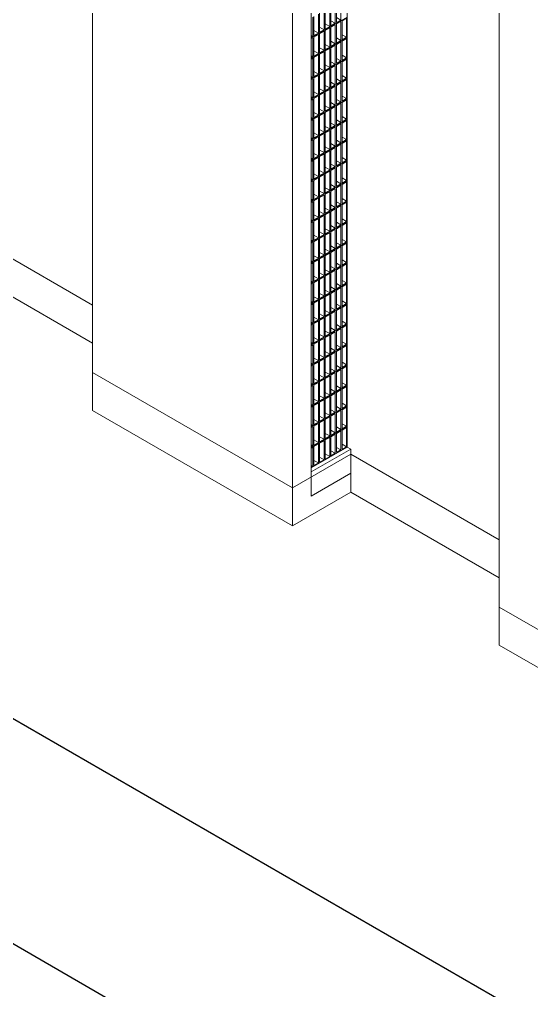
# Model space of a CAD drawing. Header units: millimetres. Extents: x -312439 to 477422, y -331570 to 212570.
# Drawn here: x 393273 to 395291, y 100313 to 104142 of the extents above; entities that cross this region are included whole.
import ezdxf

# ---------------------------------------------------------------- set-up
doc = ezdxf.new("R2010")
doc.units = ezdxf.units.MM

msp = doc.modelspace()

# ---------------------------------------------------------------- linework, layer by layer
at = {"color": 0, "linetype": 'Continuous', "lineweight": 0, "extrusion": (0, 0.816497, 0.57735)}
for p, q in [((393561.438, 106475.993), (393561.438, 102600.502)), ((394423.242, 102262.959), (394423.242, 106063.441)), ((394349.621, 106020.935), (394349.621, 102145.445)), ((394565.031, 102456.145), (394565.031, 105830.262)), ((395163.788, 105550.876), (395163.788, 101675.385)), ((394518.012, 104127.064), (394518.012, 104202.074)), ((394522.961, 104204.931), (394522.961, 104129.922)), ((394540.283, 104139.923), (394540.283, 104214.933)), ((394451.196, 104088.489), (394451.196, 104163.498)), ((394456.145, 104166.355), (394456.145, 104091.346)), ((394473.468, 104101.347), (394473.468, 104176.357)), ((394478.417, 104179.214), (394478.417, 104104.205)), ((394495.74, 104114.206), (394495.74, 104189.215)), ((394500.689, 104192.073), (394500.689, 104117.063)), ((394565.031, 104151.354), (394423.242, 104069.492)), ((394428.924, 104075.63), (394428.924, 104150.639)), ((394433.873, 104153.497), (394433.873, 104078.487)), ((394478.417, 104124.207), (394495.74, 104114.206)), ((394500.689, 104137.066), (394518.012, 104127.064)), ((394500.689, 104117.063), (394518.012, 104127.064)), ((394518.012, 104121.35), (394500.689, 104111.348)), ((394518.012, 104046.34), (394518.012, 104121.35)), ((394522.961, 104149.924), (394540.283, 104139.923)), ((394522.961, 104129.922), (394540.283, 104139.923)), ((394540.283, 104134.208), (394522.961, 104124.207)), ((394522.961, 104124.207), (394522.961, 104049.198)), ((394540.283, 104059.199), (394540.283, 104134.208)), ((394562.555, 104147.067), (394545.232, 104137.066)), ((394545.232, 104137.066), (394545.232, 104062.056)), ((394562.555, 104072.057), (394562.555, 104147.067)), ((394423.242, 104078.91), (394428.924, 104075.63)), ((394433.873, 104098.49), (394451.196, 104088.489)), ((394433.873, 104078.487), (394451.196, 104088.489)), ((394451.196, 104082.774), (394433.873, 104072.773)), ((394451.196, 104007.764), (394451.196, 104082.774)), ((394456.145, 104111.348), (394473.468, 104101.347)), ((394456.145, 104091.346), (394473.468, 104101.347)), ((394473.468, 104095.632), (394456.145, 104085.631)), ((394456.145, 104085.631), (394456.145, 104010.622)), ((394473.468, 104020.623), (394473.468, 104095.632)), ((394478.417, 104104.205), (394495.74, 104114.206)), ((394495.74, 104108.491), (394478.417, 104098.49)), ((394478.417, 104098.49), (394478.417, 104023.48)), ((394495.74, 104033.482), (394495.74, 104108.491)), ((394500.689, 104111.348), (394500.689, 104036.339)), ((394545.232, 104082.059), (394562.555, 104072.057)), ((394423.242, 104072.349), (394428.924, 104075.63)), ((394423.242, 103988.768), (394565.031, 104070.629)), ((394428.924, 104069.915), (394423.242, 104066.635)), ((394428.924, 103994.906), (394428.924, 104069.915)), ((394433.873, 104072.773), (394433.873, 103997.763)), ((394478.417, 104043.483), (394495.74, 104033.482)), ((394500.689, 104056.341), (394518.012, 104046.34)), ((394500.689, 104036.339), (394518.012, 104046.34)), ((394518.012, 104040.625), (394500.689, 104030.624)), ((394518.012, 103965.616), (394518.012, 104040.625)), ((394522.961, 104069.2), (394540.283, 104059.199)), ((394522.961, 104049.198), (394540.283, 104059.199)), ((394540.283, 104053.484), (394522.961, 104043.483)), ((394522.961, 104043.483), (394522.961, 103968.473)), ((394540.283, 103978.475), (394540.283, 104053.484)), ((394545.232, 104062.056), (394562.555, 104072.057)), ((394562.555, 104066.343), (394545.232, 104056.341)), ((394545.232, 104056.341), (394545.232, 103981.332)), ((394562.555, 103991.333), (394562.555, 104066.343)), ((394433.873, 104017.766), (394451.196, 104007.764)), ((394433.873, 103997.763), (394451.196, 104007.764)), ((394451.196, 104002.05), (394433.873, 103992.048)), ((394451.196, 103927.04), (394451.196, 104002.05)), ((394456.145, 104030.624), (394473.468, 104020.623)), ((394456.145, 104010.622), (394473.468, 104020.623)), ((394473.468, 104014.908), (394456.145, 104004.907)), ((394456.145, 104004.907), (394456.145, 103929.897)), ((394473.468, 103939.899), (394473.468, 104014.908)), ((394478.417, 104023.48), (394495.74, 104033.482)), ((394495.74, 104027.767), (394478.417, 104017.766)), ((394478.417, 104017.766), (394478.417, 103942.756)), ((394495.74, 103952.757), (394495.74, 104027.767)), ((394500.689, 104030.624), (394500.689, 103955.615)), ((394545.232, 104001.335), (394562.555, 103991.333)), ((394423.242, 103998.186), (394428.924, 103994.906)), ((394423.242, 103991.625), (394428.924, 103994.906)), ((394565.031, 103989.905), (394423.242, 103908.044)), ((394428.924, 103989.191), (394423.242, 103985.91)), ((394428.924, 103914.181), (394428.924, 103989.191)), ((394433.873, 103992.048), (394433.873, 103917.039)), ((394500.689, 103975.617), (394518.012, 103965.616)), ((394500.689, 103955.615), (394518.012, 103965.616)), ((394522.961, 103988.476), (394540.283, 103978.475)), ((394522.961, 103968.473), (394540.283, 103978.475)), ((394540.283, 103972.76), (394522.961, 103962.759)), ((394540.283, 103897.75), (394540.283, 103972.76)), ((394545.232, 103981.332), (394562.555, 103991.333)), ((394562.555, 103985.619), (394545.232, 103975.617)), ((394545.232, 103975.617), (394545.232, 103900.608)), ((394562.555, 103910.609), (394562.555, 103985.619)), ((394433.873, 103937.041), (394451.196, 103927.04)), ((394433.873, 103917.039), (394451.196, 103927.04)), ((394456.145, 103949.9), (394473.468, 103939.899)), ((394456.145, 103929.897), (394473.468, 103939.899)), ((394473.468, 103934.184), (394456.145, 103924.183)), ((394473.468, 103859.174), (394473.468, 103934.184)), ((394478.417, 103962.759), (394495.74, 103952.757)), ((394478.417, 103942.756), (394495.74, 103952.757)), ((394495.74, 103947.043), (394478.417, 103937.041)), ((394478.417, 103937.041), (394478.417, 103862.032)), ((394495.74, 103872.033), (394495.74, 103947.043)), ((394518.012, 103959.901), (394500.689, 103949.9)), ((394500.689, 103949.9), (394500.689, 103874.89)), ((394518.012, 103884.892), (394518.012, 103959.901)), ((394522.961, 103962.759), (394522.961, 103887.749)), ((394423.242, 103917.462), (394428.924, 103914.181)), ((394423.242, 103910.901), (394428.924, 103914.181)), ((394423.242, 103827.319), (394565.031, 103909.181)), ((394428.924, 103908.467), (394423.242, 103905.186)), ((394428.924, 103833.457), (394428.924, 103908.467)), ((394451.196, 103921.325), (394433.873, 103911.324)), ((394433.873, 103911.324), (394433.873, 103836.315)), ((394451.196, 103846.316), (394451.196, 103921.325)), ((394456.145, 103924.183), (394456.145, 103849.173)), ((394500.689, 103894.893), (394518.012, 103884.892)), ((394522.961, 103907.752), (394540.283, 103897.75)), ((394522.961, 103887.749), (394540.283, 103897.75)), ((394540.283, 103892.036), (394522.961, 103882.034)), ((394540.283, 103817.026), (394540.283, 103892.036)), ((394545.232, 103920.61), (394562.555, 103910.609)), ((394545.232, 103900.608), (394562.555, 103910.609)), ((394562.555, 103904.894), (394545.232, 103894.893)), ((394545.232, 103894.893), (394545.232, 103819.884)), ((394562.555, 103829.885), (394562.555, 103904.894)), ((394433.873, 103856.317), (394451.196, 103846.316)), ((394456.145, 103869.176), (394473.468, 103859.174)), ((394456.145, 103849.173), (394473.468, 103859.174)), ((394473.468, 103853.46), (394456.145, 103843.459)), ((394473.468, 103778.45), (394473.468, 103853.46)), ((394478.417, 103882.034), (394495.74, 103872.033)), ((394478.417, 103862.032), (394495.74, 103872.033)), ((394495.74, 103866.318), (394478.417, 103856.317)), ((394478.417, 103856.317), (394478.417, 103781.308)), ((394495.74, 103791.309), (394495.74, 103866.318)), ((394500.689, 103874.89), (394518.012, 103884.892)), ((394518.012, 103879.177), (394500.689, 103869.176)), ((394500.689, 103869.176), (394500.689, 103794.166)), ((394518.012, 103804.168), (394518.012, 103879.177)), ((394522.961, 103882.034), (394522.961, 103807.025)), ((394423.242, 103836.738), (394428.924, 103833.457)), ((394423.242, 103830.177), (394428.924, 103833.457)), ((394423.242, 103746.595), (394565.031, 103828.457)), ((394428.924, 103827.743), (394423.242, 103824.462)), ((394428.924, 103752.733), (394428.924, 103827.743)), ((394433.873, 103836.315), (394451.196, 103846.316)), ((394451.196, 103840.601), (394433.873, 103830.6)), ((394433.873, 103830.6), (394433.873, 103755.59)), ((394451.196, 103765.592), (394451.196, 103840.601)), ((394456.145, 103843.459), (394456.145, 103768.449)), ((394500.689, 103814.169), (394518.012, 103804.168)), ((394522.961, 103827.027), (394540.283, 103817.026)), ((394522.961, 103807.025), (394540.283, 103817.026)), ((394540.283, 103811.311), (394522.961, 103801.31)), ((394540.283, 103736.302), (394540.283, 103811.311)), ((394545.232, 103839.886), (394562.555, 103829.885)), ((394545.232, 103819.884), (394562.555, 103829.885)), ((394562.555, 103824.17), (394545.232, 103814.169)), ((394545.232, 103814.169), (394545.232, 103739.159)), ((394562.555, 103749.161), (394562.555, 103824.17)), ((394433.873, 103775.593), (394451.196, 103765.592)), ((394456.145, 103788.452), (394473.468, 103778.45)), ((394456.145, 103768.449), (394473.468, 103778.45)), ((394473.468, 103772.736), (394456.145, 103762.734)), ((394473.468, 103697.726), (394473.468, 103772.736)), ((394478.417, 103801.31), (394495.74, 103791.309)), ((394478.417, 103781.308), (394495.74, 103791.309)), ((394495.74, 103785.594), (394478.417, 103775.593)), ((394478.417, 103775.593), (394478.417, 103700.583)), ((394495.74, 103710.585), (394495.74, 103785.594)), ((394500.689, 103794.166), (394518.012, 103804.168)), ((394518.012, 103798.453), (394500.689, 103788.452)), ((394500.689, 103788.452), (394500.689, 103713.442)), ((394518.012, 103723.443), (394518.012, 103798.453)), ((394522.961, 103801.31), (394522.961, 103726.301)), ((394423.242, 103756.014), (394428.924, 103752.733)), ((394423.242, 103749.452), (394428.924, 103752.733)), ((394565.031, 103747.732), (394423.242, 103665.871)), ((394428.924, 103747.018), (394423.242, 103743.738)), ((394428.924, 103672.009), (394428.924, 103747.018)), ((394433.873, 103755.59), (394451.196, 103765.592)), ((394451.196, 103759.877), (394433.873, 103749.876)), ((394433.873, 103749.876), (394433.873, 103674.866)), ((394451.196, 103684.867), (394451.196, 103759.877)), ((394456.145, 103762.734), (394456.145, 103687.725)), ((394500.689, 103733.445), (394518.012, 103723.443)), ((394522.961, 103746.303), (394540.283, 103736.302)), ((394522.961, 103726.301), (394540.283, 103736.302)), ((394545.232, 103759.162), (394562.555, 103749.161)), ((394545.232, 103739.159), (394562.555, 103749.161)), ((394562.555, 103743.446), (394545.232, 103733.445)), ((394545.232, 103733.445), (394545.232, 103658.435)), ((394562.555, 103668.436), (394562.555, 103743.446)), ((394456.145, 103707.727), (394473.468, 103697.726)), ((394456.145, 103687.725), (394473.468, 103697.726)), ((394478.417, 103720.586), (394495.74, 103710.585)), ((394478.417, 103700.583), (394495.74, 103710.585)), ((394495.74, 103704.87), (394478.417, 103694.869)), ((394495.74, 103629.86), (394495.74, 103704.87)), ((394500.689, 103713.442), (394518.012, 103723.443)), ((394518.012, 103717.729), (394500.689, 103707.727)), ((394500.689, 103707.727), (394500.689, 103632.718)), ((394518.012, 103642.719), (394518.012, 103717.729)), ((394540.283, 103730.587), (394522.961, 103720.586)), ((394522.961, 103720.586), (394522.961, 103645.576)), ((394540.283, 103655.578), (394540.283, 103730.587)), ((394423.242, 103675.289), (394428.924, 103672.009)), ((394423.242, 103668.728), (394428.924, 103672.009)), ((394565.031, 103667.008), (394423.242, 103585.147)), ((394428.924, 103666.294), (394423.242, 103663.014)), ((394428.924, 103591.285), (394428.924, 103666.294)), ((394433.873, 103694.869), (394451.196, 103684.867)), ((394433.873, 103674.866), (394451.196, 103684.867)), ((394451.196, 103679.153), (394433.873, 103669.151)), ((394433.873, 103669.151), (394433.873, 103594.142)), ((394451.196, 103604.143), (394451.196, 103679.153)), ((394473.468, 103692.011), (394456.145, 103682.01)), ((394456.145, 103682.01), (394456.145, 103607.001)), ((394473.468, 103617.002), (394473.468, 103692.011)), ((394478.417, 103694.869), (394478.417, 103619.859)), ((394522.961, 103665.579), (394540.283, 103655.578)), ((394545.232, 103678.438), (394562.555, 103668.436)), ((394545.232, 103658.435), (394562.555, 103668.436)), ((394562.555, 103662.722), (394545.232, 103652.72)), ((394562.555, 103587.712), (394562.555, 103662.722)), ((394456.145, 103627.003), (394473.468, 103617.002)), ((394478.417, 103639.862), (394495.74, 103629.86)), ((394478.417, 103619.859), (394495.74, 103629.86)), ((394495.74, 103624.146), (394478.417, 103614.144)), ((394495.74, 103549.136), (394495.74, 103624.146)), ((394500.689, 103652.72), (394518.012, 103642.719)), ((394500.689, 103632.718), (394518.012, 103642.719)), ((394518.012, 103637.004), (394500.689, 103627.003)), ((394500.689, 103627.003), (394500.689, 103551.994)), ((394518.012, 103561.995), (394518.012, 103637.004)), ((394522.961, 103645.576), (394540.283, 103655.578)), ((394540.283, 103649.863), (394522.961, 103639.862)), ((394522.961, 103639.862), (394522.961, 103564.852)), ((394540.283, 103574.853), (394540.283, 103649.863)), ((394545.232, 103652.72), (394545.232, 103577.711)), ((394423.242, 103594.565), (394428.924, 103591.285)), ((394423.242, 103588.004), (394428.924, 103591.285)), ((394565.031, 103586.284), (394423.242, 103504.422)), ((394428.924, 103585.57), (394423.242, 103582.289)), ((394428.924, 103510.56), (394428.924, 103585.57)), ((394433.873, 103614.144), (394451.196, 103604.143)), ((394433.873, 103594.142), (394451.196, 103604.143)), ((394451.196, 103598.428), (394433.873, 103588.427)), ((394433.873, 103588.427), (394433.873, 103513.418)), ((394451.196, 103523.419), (394451.196, 103598.428)), ((394456.145, 103607.001), (394473.468, 103617.002)), ((394473.468, 103611.287), (394456.145, 103601.286)), ((394456.145, 103601.286), (394456.145, 103526.276)), ((394473.468, 103536.278), (394473.468, 103611.287)), ((394478.417, 103614.144), (394478.417, 103539.135)), ((394522.961, 103584.855), (394540.283, 103574.853)), ((394545.232, 103597.713), (394562.555, 103587.712)), ((394545.232, 103577.711), (394562.555, 103587.712)), ((394562.555, 103581.997), (394545.232, 103571.996)), ((394562.555, 103506.988), (394562.555, 103581.997)), ((394456.145, 103546.279), (394473.468, 103536.278)), ((394478.417, 103559.137), (394495.74, 103549.136)), ((394478.417, 103539.135), (394495.74, 103549.136)), ((394495.74, 103543.422), (394478.417, 103533.42)), ((394495.74, 103468.412), (394495.74, 103543.422)), ((394500.689, 103571.996), (394518.012, 103561.995)), ((394500.689, 103551.994), (394518.012, 103561.995)), ((394518.012, 103556.28), (394500.689, 103546.279)), ((394500.689, 103546.279), (394500.689, 103471.269)), ((394518.012, 103481.271), (394518.012, 103556.28)), ((394522.961, 103564.852), (394540.283, 103574.853)), ((394540.283, 103569.139), (394522.961, 103559.137)), ((394522.961, 103559.137), (394522.961, 103484.128)), ((394540.283, 103494.129), (394540.283, 103569.139)), ((394545.232, 103571.996), (394545.232, 103496.987)), ((394423.242, 103513.841), (394428.924, 103510.56)), ((394423.242, 103507.28), (394428.924, 103510.56)), ((394565.031, 103505.56), (394423.242, 103423.698)), ((394428.924, 103504.846), (394423.242, 103501.565)), ((394428.924, 103429.836), (394428.924, 103504.846)), ((394433.873, 103533.42), (394451.196, 103523.419)), ((394433.873, 103513.418), (394451.196, 103523.419)), ((394451.196, 103517.704), (394433.873, 103507.703)), ((394433.873, 103507.703), (394433.873, 103432.693)), ((394451.196, 103442.695), (394451.196, 103517.704)), ((394456.145, 103526.276), (394473.468, 103536.278)), ((394473.468, 103530.563), (394456.145, 103520.562)), ((394456.145, 103520.562), (394456.145, 103445.552)), ((394473.468, 103455.553), (394473.468, 103530.563)), ((394478.417, 103533.42), (394478.417, 103458.411)), ((394522.961, 103504.131), (394540.283, 103494.129)), ((394545.232, 103516.989), (394562.555, 103506.988)), ((394545.232, 103496.987), (394562.555, 103506.988)), ((394456.145, 103465.555), (394473.468, 103455.553)), ((394478.417, 103478.413), (394495.74, 103468.412)), ((394478.417, 103458.411), (394495.74, 103468.412)), ((394500.689, 103491.272), (394518.012, 103481.271)), ((394500.689, 103471.269), (394518.012, 103481.271)), ((394518.012, 103475.556), (394500.689, 103465.555)), ((394500.689, 103465.555), (394500.689, 103390.545)), ((394518.012, 103400.546), (394518.012, 103475.556)), ((394522.961, 103484.128), (394540.283, 103494.129)), ((394540.283, 103488.415), (394522.961, 103478.413)), ((394522.961, 103478.413), (394522.961, 103403.404)), ((394540.283, 103413.405), (394540.283, 103488.415)), ((394562.555, 103501.273), (394545.232, 103491.272)), ((394545.232, 103491.272), (394545.232, 103416.262)), ((394562.555, 103426.264), (394562.555, 103501.273)), ((394423.242, 103433.117), (394428.924, 103429.836)), ((394423.242, 103426.556), (394428.924, 103429.836)), ((394433.873, 103452.696), (394451.196, 103442.695)), ((394433.873, 103432.693), (394451.196, 103442.695)), ((394451.196, 103436.98), (394433.873, 103426.979)), ((394433.873, 103426.979), (394433.873, 103351.969)), ((394451.196, 103361.971), (394451.196, 103436.98)), ((394456.145, 103445.552), (394473.468, 103455.553)), ((394473.468, 103449.839), (394456.145, 103439.837)), ((394456.145, 103439.837), (394456.145, 103364.828)), ((394473.468, 103374.829), (394473.468, 103449.839)), ((394495.74, 103462.697), (394478.417, 103452.696)), ((394478.417, 103452.696), (394478.417, 103377.687)), ((394495.74, 103387.688), (394495.74, 103462.697)), ((394545.232, 103436.265), (394562.555, 103426.264)), ((394565.031, 103424.835), (394423.242, 103342.974)), ((394428.924, 103424.121), (394423.242, 103420.841)), ((394428.924, 103349.112), (394428.924, 103424.121)), ((394478.417, 103397.689), (394495.74, 103387.688)), ((394500.689, 103410.548), (394518.012, 103400.546)), ((394500.689, 103390.545), (394518.012, 103400.546)), ((394518.012, 103394.832), (394500.689, 103384.83)), ((394518.012, 103319.822), (394518.012, 103394.832)), ((394522.961, 103423.406), (394540.283, 103413.405)), ((394522.961, 103403.404), (394540.283, 103413.405)), ((394540.283, 103407.69), (394522.961, 103397.689)), ((394522.961, 103397.689), (394522.961, 103322.68)), ((394540.283, 103332.681), (394540.283, 103407.69)), ((394545.232, 103416.262), (394562.555, 103426.264)), ((394562.555, 103420.549), (394545.232, 103410.548)), ((394545.232, 103410.548), (394545.232, 103335.538)), ((394562.555, 103345.539), (394562.555, 103420.549)), ((393561.438, 103015.555), (392972.466, 103355.598)), ((394423.242, 103352.392), (394428.924, 103349.112)), ((394433.873, 103371.972), (394451.196, 103361.971)), ((394433.873, 103351.969), (394451.196, 103361.971)), ((394451.196, 103356.256), (394433.873, 103346.255)), ((394451.196, 103281.246), (394451.196, 103356.256)), ((394456.145, 103384.83), (394473.468, 103374.829)), ((394456.145, 103364.828), (394473.468, 103374.829)), ((394473.468, 103369.114), (394456.145, 103359.113)), ((394456.145, 103359.113), (394456.145, 103284.104)), ((394473.468, 103294.105), (394473.468, 103369.114)), ((394478.417, 103377.687), (394495.74, 103387.688)), ((394495.74, 103381.973), (394478.417, 103371.972)), ((394478.417, 103371.972), (394478.417, 103296.962)), ((394495.74, 103306.964), (394495.74, 103381.973)), ((394500.689, 103384.83), (394500.689, 103309.821)), ((394545.232, 103355.541), (394562.555, 103345.539)), ((394423.242, 103345.831), (394428.924, 103349.112)), ((394423.242, 103262.25), (394565.031, 103344.111)), ((394428.924, 103343.397), (394423.242, 103340.117)), ((394428.924, 103268.388), (394428.924, 103343.397)), ((394433.873, 103346.255), (394433.873, 103271.245)), ((394478.417, 103316.965), (394495.74, 103306.964)), ((394500.689, 103329.823), (394518.012, 103319.822)), ((394500.689, 103309.821), (394518.012, 103319.822)), ((394518.012, 103314.107), (394500.689, 103304.106)), ((394518.012, 103239.098), (394518.012, 103314.107)), ((394522.961, 103342.682), (394540.283, 103332.681)), ((394522.961, 103322.68), (394540.283, 103332.681)), ((394540.283, 103326.966), (394522.961, 103316.965)), ((394522.961, 103316.965), (394522.961, 103241.955)), ((394540.283, 103251.957), (394540.283, 103326.966)), ((394545.232, 103335.538), (394562.555, 103345.539)), ((394562.555, 103339.825), (394545.232, 103329.823)), ((394545.232, 103329.823), (394545.232, 103254.814)), ((394562.555, 103264.815), (394562.555, 103339.825)), ((394433.873, 103291.248), (394451.196, 103281.246)), ((394433.873, 103271.245), (394451.196, 103281.246)), ((394451.196, 103275.532), (394433.873, 103265.53)), ((394451.196, 103200.522), (394451.196, 103275.532)), ((394456.145, 103304.106), (394473.468, 103294.105)), ((394456.145, 103284.104), (394473.468, 103294.105)), ((394473.468, 103288.39), (394456.145, 103278.389)), ((394456.145, 103278.389), (394456.145, 103203.379)), ((394473.468, 103213.381), (394473.468, 103288.39)), ((394478.417, 103296.962), (394495.74, 103306.964)), ((394495.74, 103301.249), (394478.417, 103291.248)), ((394478.417, 103291.248), (394478.417, 103216.238)), ((394495.74, 103226.239), (394495.74, 103301.249)), ((394500.689, 103304.106), (394500.689, 103229.097)), ((394545.232, 103274.816), (394562.555, 103264.815)), ((394423.242, 103271.668), (394428.924, 103268.388)), ((394423.242, 103265.107), (394428.924, 103268.388)), ((394565.031, 103263.387), (394423.242, 103181.526)), ((394428.924, 103262.673), (394423.242, 103259.392)), ((394428.924, 103187.663), (394428.924, 103262.673)), ((394433.873, 103265.53), (394433.873, 103190.521)), ((394478.417, 103236.241), (394495.74, 103226.239)), ((394500.689, 103249.099), (394518.012, 103239.098)), ((394500.689, 103229.097), (394518.012, 103239.098)), ((394522.961, 103261.958), (394540.283, 103251.957)), ((394522.961, 103241.955), (394540.283, 103251.957)), ((394540.283, 103246.242), (394522.961, 103236.241)), ((394522.961, 103236.241), (394522.961, 103161.231)), ((394540.283, 103171.232), (394540.283, 103246.242)), ((394545.232, 103254.814), (394562.555, 103264.815)), ((394562.555, 103259.1), (394545.232, 103249.099)), ((394545.232, 103249.099), (394545.232, 103174.09)), ((394562.555, 103184.091), (394562.555, 103259.1)), ((392972.466, 103205.579), (393561.438, 102865.536)), ((394433.873, 103210.523), (394451.196, 103200.522)), ((394433.873, 103190.521), (394451.196, 103200.522)), ((394456.145, 103223.382), (394473.468, 103213.381)), ((394456.145, 103203.379), (394473.468, 103213.381)), ((394473.468, 103207.666), (394456.145, 103197.665)), ((394456.145, 103197.665), (394456.145, 103122.655)), ((394473.468, 103132.656), (394473.468, 103207.666)), ((394478.417, 103216.238), (394495.74, 103226.239)), ((394495.74, 103220.525), (394478.417, 103210.523)), ((394478.417, 103210.523), (394478.417, 103135.514)), ((394495.74, 103145.515), (394495.74, 103220.525)), ((394518.012, 103233.383), (394500.689, 103223.382)), ((394500.689, 103223.382), (394500.689, 103148.372)), ((394518.012, 103158.374), (394518.012, 103233.383)), ((394423.242, 103190.944), (394428.924, 103187.663)), ((394423.242, 103184.383), (394428.924, 103187.663)), ((394423.242, 103100.801), (394565.031, 103182.663)), ((394428.924, 103181.949), (394423.242, 103178.668)), ((394428.924, 103106.939), (394428.924, 103181.949)), ((394451.196, 103194.807), (394433.873, 103184.806)), ((394433.873, 103184.806), (394433.873, 103109.797)), ((394451.196, 103119.798), (394451.196, 103194.807)), ((394500.689, 103168.375), (394518.012, 103158.374)), ((394522.961, 103181.234), (394540.283, 103171.232)), ((394522.961, 103161.231), (394540.283, 103171.232)), ((394540.283, 103165.518), (394522.961, 103155.516)), ((394540.283, 103090.508), (394540.283, 103165.518)), ((394545.232, 103194.092), (394562.555, 103184.091)), ((394545.232, 103174.09), (394562.555, 103184.091)), ((394562.555, 103178.376), (394545.232, 103168.375)), ((394545.232, 103168.375), (394545.232, 103093.366)), ((394562.555, 103103.367), (394562.555, 103178.376)), ((394433.873, 103129.799), (394451.196, 103119.798)), ((394456.145, 103142.658), (394473.468, 103132.656)), ((394456.145, 103122.655), (394473.468, 103132.656)), ((394473.468, 103126.942), (394456.145, 103116.94)), ((394473.468, 103051.932), (394473.468, 103126.942)), ((394478.417, 103155.516), (394495.74, 103145.515)), ((394478.417, 103135.514), (394495.74, 103145.515)), ((394495.74, 103139.8), (394478.417, 103129.799)), ((394478.417, 103129.799), (394478.417, 103054.79)), ((394495.74, 103064.791), (394495.74, 103139.8)), ((394500.689, 103148.372), (394518.012, 103158.374)), ((394518.012, 103152.659), (394500.689, 103142.658)), ((394500.689, 103142.658), (394500.689, 103067.648)), ((394518.012, 103077.65), (394518.012, 103152.659)), ((394522.961, 103155.516), (394522.961, 103080.507)), ((394423.242, 103110.22), (394428.924, 103106.939)), ((394423.242, 103103.659), (394428.924, 103106.939)), ((394565.031, 103101.939), (394423.242, 103020.077)), ((394428.924, 103101.225), (394423.242, 103097.944)), ((394428.924, 103026.215), (394428.924, 103101.225)), ((394433.873, 103109.797), (394451.196, 103119.798)), ((394451.196, 103114.083), (394433.873, 103104.082)), ((394433.873, 103104.082), (394433.873, 103029.072)), ((394451.196, 103039.074), (394451.196, 103114.083)), ((394456.145, 103116.94), (394456.145, 103041.931)), ((394500.689, 103087.651), (394518.012, 103077.65)), ((394522.961, 103100.509), (394540.283, 103090.508)), ((394522.961, 103080.507), (394540.283, 103090.508)), ((394540.283, 103084.793), (394522.961, 103074.792)), ((394540.283, 103009.784), (394540.283, 103084.793)), ((394545.232, 103113.368), (394562.555, 103103.367)), ((394545.232, 103093.366), (394562.555, 103103.367)), ((394562.555, 103097.652), (394545.232, 103087.651)), ((394545.232, 103087.651), (394545.232, 103012.641)), ((394562.555, 103022.643), (394562.555, 103097.652)), ((394433.873, 103049.075), (394451.196, 103039.074)), ((394456.145, 103061.934), (394473.468, 103051.932)), ((394456.145, 103041.931), (394473.468, 103051.932)), ((394473.468, 103046.218), (394456.145, 103036.216)), ((394473.468, 102971.208), (394473.468, 103046.218)), ((394478.417, 103074.792), (394495.74, 103064.791)), ((394478.417, 103054.79), (394495.74, 103064.791)), ((394495.74, 103059.076), (394478.417, 103049.075)), ((394478.417, 103049.075), (394478.417, 102974.065)), ((394495.74, 102984.067), (394495.74, 103059.076)), ((394500.689, 103067.648), (394518.012, 103077.65)), ((394518.012, 103071.935), (394500.689, 103061.934)), ((394500.689, 103061.934), (394500.689, 102986.924)), ((394518.012, 102996.925), (394518.012, 103071.935)), ((394522.961, 103074.792), (394522.961, 102999.783)), ((394423.242, 103029.496), (394428.924, 103026.215)), ((394423.242, 103022.934), (394428.924, 103026.215)), ((394565.031, 103021.214), (394423.242, 102939.353)), ((394428.924, 103020.5), (394423.242, 103017.22)), ((394428.924, 102945.491), (394428.924, 103020.5)), ((394433.873, 103029.072), (394451.196, 103039.074)), ((394451.196, 103033.359), (394433.873, 103023.358)), ((394433.873, 103023.358), (394433.873, 102948.348)), ((394451.196, 102958.349), (394451.196, 103033.359)), ((394456.145, 103036.216), (394456.145, 102961.207)), ((394500.689, 103006.927), (394518.012, 102996.925)), ((394522.961, 103019.785), (394540.283, 103009.784)), ((394522.961, 102999.783), (394540.283, 103009.784)), ((394545.232, 103032.644), (394562.555, 103022.643)), ((394545.232, 103012.641), (394562.555, 103022.643)), ((394562.555, 103016.928), (394545.232, 103006.927)), ((394545.232, 103006.927), (394545.232, 102931.917)), ((394562.555, 102941.918), (394562.555, 103016.928)), ((394433.873, 102968.351), (394451.196, 102958.349)), ((394456.145, 102981.209), (394473.468, 102971.208)), ((394456.145, 102961.207), (394473.468, 102971.208)), ((394478.417, 102994.068), (394495.74, 102984.067)), ((394478.417, 102974.065), (394495.74, 102984.067)), ((394495.74, 102978.352), (394478.417, 102968.351)), ((394478.417, 102968.351), (394478.417, 102893.341)), ((394495.74, 102903.342), (394495.74, 102978.352)), ((394500.689, 102986.924), (394518.012, 102996.925)), ((394518.012, 102991.211), (394500.689, 102981.209)), ((394500.689, 102981.209), (394500.689, 102906.2)), ((394518.012, 102916.201), (394518.012, 102991.211)), ((394540.283, 103004.069), (394522.961, 102994.068)), ((394522.961, 102994.068), (394522.961, 102919.058)), ((394540.283, 102929.06), (394540.283, 103004.069)), ((394423.242, 102948.771), (394428.924, 102945.491)), ((394423.242, 102942.21), (394428.924, 102945.491)), ((394565.031, 102940.49), (394423.242, 102858.629)), ((394428.924, 102939.776), (394423.242, 102936.496)), ((394428.924, 102864.767), (394428.924, 102939.776)), ((394433.873, 102948.348), (394451.196, 102958.349)), ((394451.196, 102952.635), (394433.873, 102942.633)), ((394433.873, 102942.633), (394433.873, 102867.624)), ((394451.196, 102877.625), (394451.196, 102952.635)), ((394473.468, 102965.493), (394456.145, 102955.492)), ((394456.145, 102955.492), (394456.145, 102880.483)), ((394473.468, 102890.484), (394473.468, 102965.493)), ((394522.961, 102939.061), (394540.283, 102929.06)), ((394522.961, 102919.058), (394540.283, 102929.06)), ((394545.232, 102951.92), (394562.555, 102941.918)), ((394545.232, 102931.917), (394562.555, 102941.918)), ((394562.555, 102936.204), (394545.232, 102926.202)), ((394562.555, 102861.194), (394562.555, 102936.204)), ((394456.145, 102900.485), (394473.468, 102890.484)), ((394478.417, 102913.344), (394495.74, 102903.342)), ((394478.417, 102893.341), (394495.74, 102903.342)), ((394495.74, 102897.628), (394478.417, 102887.626)), ((394495.74, 102822.618), (394495.74, 102897.628)), ((394500.689, 102926.202), (394518.012, 102916.201)), ((394500.689, 102906.2), (394518.012, 102916.201)), ((394518.012, 102910.486), (394500.689, 102900.485)), ((394500.689, 102900.485), (394500.689, 102825.476)), ((394518.012, 102835.477), (394518.012, 102910.486)), ((394540.283, 102923.345), (394522.961, 102913.344)), ((394522.961, 102913.344), (394522.961, 102838.334)), ((394540.283, 102848.335), (394540.283, 102923.345)), ((394545.232, 102926.202), (394545.232, 102851.193)), ((394423.242, 102868.047), (394428.924, 102864.767)), ((394423.242, 102861.486), (394428.924, 102864.767)), ((394565.031, 102859.766), (394423.242, 102777.904)), ((394428.924, 102859.052), (394423.242, 102855.771)), ((394428.924, 102784.042), (394428.924, 102859.052)), ((394433.873, 102887.626), (394451.196, 102877.625)), ((394433.873, 102867.624), (394451.196, 102877.625)), ((394451.196, 102871.91), (394433.873, 102861.909)), ((394433.873, 102861.909), (394433.873, 102786.9)), ((394451.196, 102796.901), (394451.196, 102871.91)), ((394456.145, 102880.483), (394473.468, 102890.484)), ((394473.468, 102884.769), (394456.145, 102874.768)), ((394456.145, 102874.768), (394456.145, 102799.758)), ((394473.468, 102809.76), (394473.468, 102884.769)), ((394478.417, 102887.626), (394478.417, 102812.617)), ((394522.961, 102858.337), (394540.283, 102848.335)), ((394545.232, 102871.195), (394562.555, 102861.194)), ((394545.232, 102851.193), (394562.555, 102861.194)), ((394562.555, 102855.479), (394545.232, 102845.478)), ((394562.555, 102780.47), (394562.555, 102855.479)), ((394456.145, 102819.761), (394473.468, 102809.76)), ((394478.417, 102832.619), (394495.74, 102822.618)), ((394478.417, 102812.617), (394495.74, 102822.618)), ((394495.74, 102816.903), (394478.417, 102806.902)), ((394495.74, 102741.894), (394495.74, 102816.903)), ((394500.689, 102845.478), (394518.012, 102835.477)), ((394500.689, 102825.476), (394518.012, 102835.477)), ((394518.012, 102829.762), (394500.689, 102819.761)), ((394500.689, 102819.761), (394500.689, 102744.751)), ((394518.012, 102754.753), (394518.012, 102829.762)), ((394522.961, 102838.334), (394540.283, 102848.335)), ((394540.283, 102842.621), (394522.961, 102832.619)), ((394522.961, 102832.619), (394522.961, 102757.61)), ((394540.283, 102767.611), (394540.283, 102842.621)), ((394545.232, 102845.478), (394545.232, 102770.469)), ((394423.242, 102787.323), (394428.924, 102784.042)), ((394423.242, 102780.762), (394428.924, 102784.042)), ((394565.031, 102779.042), (394423.242, 102697.18)), ((394428.924, 102778.328), (394423.242, 102775.047)), ((394428.924, 102703.318), (394428.924, 102778.328)), ((394433.873, 102806.902), (394451.196, 102796.901)), ((394433.873, 102786.9), (394451.196, 102796.901)), ((394451.196, 102791.186), (394433.873, 102781.185)), ((394433.873, 102781.185), (394433.873, 102706.175)), ((394451.196, 102716.177), (394451.196, 102791.186)), ((394456.145, 102799.758), (394473.468, 102809.76)), ((394473.468, 102804.045), (394456.145, 102794.044)), ((394456.145, 102794.044), (394456.145, 102719.034)), ((394473.468, 102729.035), (394473.468, 102804.045)), ((394478.417, 102806.902), (394478.417, 102731.893)), ((394522.961, 102777.613), (394540.283, 102767.611)), ((394545.232, 102790.471), (394562.555, 102780.47)), ((394545.232, 102770.469), (394562.555, 102780.47)), ((393561.438, 102750.521), (394349.621, 102295.464)), ((394456.145, 102739.037), (394473.468, 102729.035)), ((394478.417, 102751.895), (394495.74, 102741.894)), ((394478.417, 102731.893), (394495.74, 102741.894)), ((394500.689, 102764.754), (394518.012, 102754.753)), ((394500.689, 102744.751), (394518.012, 102754.753)), ((394518.012, 102749.038), (394500.689, 102739.037)), ((394500.689, 102739.037), (394500.689, 102664.027)), ((394518.012, 102674.028), (394518.012, 102749.038)), ((394522.961, 102757.61), (394540.283, 102767.611)), ((394540.283, 102761.897), (394522.961, 102751.895)), ((394522.961, 102751.895), (394522.961, 102676.886)), ((394540.283, 102686.887), (394540.283, 102761.897)), ((394562.555, 102774.755), (394545.232, 102764.754)), ((394545.232, 102764.754), (394545.232, 102689.744)), ((394562.555, 102699.746), (394562.555, 102774.755)), ((394423.242, 102706.599), (394428.924, 102703.318)), ((394423.242, 102700.038), (394428.924, 102703.318)), ((394433.873, 102726.178), (394451.196, 102716.177)), ((394433.873, 102706.175), (394451.196, 102716.177)), ((394451.196, 102710.462), (394433.873, 102700.461)), ((394433.873, 102700.461), (394433.873, 102625.451)), ((394451.196, 102635.453), (394451.196, 102710.462)), ((394456.145, 102719.034), (394473.468, 102729.035)), ((394473.468, 102723.321), (394456.145, 102713.319)), ((394456.145, 102713.319), (394456.145, 102638.31)), ((394473.468, 102648.311), (394473.468, 102723.321)), ((394495.74, 102736.179), (394478.417, 102726.178)), ((394478.417, 102726.178), (394478.417, 102651.169)), ((394495.74, 102661.17), (394495.74, 102736.179)), ((394545.232, 102709.747), (394562.555, 102699.746)), ((394545.232, 102689.744), (394562.555, 102699.746)), ((394565.031, 102698.317), (394423.242, 102616.456)), ((394428.924, 102697.603), (394423.242, 102694.323)), ((394428.924, 102622.594), (394428.924, 102697.603)), ((394478.417, 102671.171), (394495.74, 102661.17)), ((394478.417, 102651.169), (394495.74, 102661.17)), ((394500.689, 102684.03), (394518.012, 102674.028)), ((394500.689, 102664.027), (394518.012, 102674.028)), ((394518.012, 102668.314), (394500.689, 102658.312)), ((394518.012, 102593.304), (394518.012, 102668.314)), ((394522.961, 102696.888), (394540.283, 102686.887)), ((394522.961, 102676.886), (394540.283, 102686.887)), ((394540.283, 102681.172), (394522.961, 102671.171)), ((394522.961, 102671.171), (394522.961, 102596.162)), ((394540.283, 102606.163), (394540.283, 102681.172)), ((394562.555, 102694.031), (394545.232, 102684.03)), ((394545.232, 102684.03), (394545.232, 102609.02)), ((394562.555, 102619.021), (394562.555, 102694.031)), ((394423.242, 102625.874), (394428.924, 102622.594)), ((394433.873, 102645.454), (394451.196, 102635.453)), ((394433.873, 102625.451), (394451.196, 102635.453)), ((394451.196, 102629.738), (394433.873, 102619.737)), ((394451.196, 102554.728), (394451.196, 102629.738)), ((394456.145, 102658.312), (394473.468, 102648.311)), ((394456.145, 102638.31), (394473.468, 102648.311)), ((394473.468, 102642.596), (394456.145, 102632.595)), ((394456.145, 102632.595), (394456.145, 102557.586)), ((394473.468, 102567.587), (394473.468, 102642.596)), ((394495.74, 102655.455), (394478.417, 102645.454)), ((394478.417, 102645.454), (394478.417, 102570.444)), ((394495.74, 102580.446), (394495.74, 102655.455)), ((394500.689, 102658.312), (394500.689, 102583.303)), ((394545.232, 102629.023), (394562.555, 102619.021)), ((393561.438, 102600.502), (394349.621, 102145.445)), ((394423.242, 102619.313), (394428.924, 102622.594)), ((394565.031, 102617.593), (394423.242, 102535.732)), ((394428.924, 102616.879), (394423.242, 102613.599)), ((394428.924, 102541.87), (394428.924, 102616.879)), ((394433.873, 102619.737), (394433.873, 102544.727)), ((394478.417, 102590.447), (394495.74, 102580.446)), ((394500.689, 102603.305), (394518.012, 102593.304)), ((394500.689, 102583.303), (394518.012, 102593.304)), ((394518.012, 102587.589), (394500.689, 102577.588)), ((394518.012, 102512.58), (394518.012, 102587.589)), ((394522.961, 102616.164), (394540.283, 102606.163)), ((394522.961, 102596.162), (394540.283, 102606.163)), ((394540.283, 102600.448), (394522.961, 102590.447)), ((394522.961, 102590.447), (394522.961, 102515.437)), ((394540.283, 102525.439), (394540.283, 102600.448)), ((394545.232, 102609.02), (394562.555, 102619.021)), ((394562.555, 102613.307), (394545.232, 102603.305)), ((394545.232, 102603.305), (394545.232, 102528.296)), ((394562.555, 102538.297), (394562.555, 102613.307)), ((394433.873, 102564.73), (394451.196, 102554.728)), ((394433.873, 102544.727), (394451.196, 102554.728)), ((394451.196, 102549.014), (394433.873, 102539.012)), ((394451.196, 102474.004), (394451.196, 102549.014)), ((394456.145, 102577.588), (394473.468, 102567.587)), ((394456.145, 102557.586), (394473.468, 102567.587)), ((394473.468, 102561.872), (394456.145, 102551.871)), ((394456.145, 102551.871), (394456.145, 102476.861)), ((394473.468, 102486.863), (394473.468, 102561.872)), ((394478.417, 102570.444), (394495.74, 102580.446)), ((394495.74, 102574.731), (394478.417, 102564.73)), ((394478.417, 102564.73), (394478.417, 102489.72)), ((394495.74, 102499.721), (394495.74, 102574.731)), ((394500.689, 102577.588), (394500.689, 102502.579)), ((394545.232, 102548.298), (394562.555, 102538.297)), ((394423.242, 102545.15), (394428.924, 102541.87)), ((394423.242, 102538.589), (394428.924, 102541.87)), ((394565.031, 102536.869), (394423.242, 102455.008)), ((394428.924, 102536.155), (394423.242, 102532.874)), ((394428.924, 102461.145), (394428.924, 102536.155)), ((394433.873, 102539.012), (394433.873, 102464.003)), ((394478.417, 102509.723), (394495.74, 102499.721)), ((394500.689, 102522.581), (394518.012, 102512.58)), ((394500.689, 102502.579), (394518.012, 102512.58)), ((394522.961, 102535.44), (394540.283, 102525.439)), ((394522.961, 102515.437), (394540.283, 102525.439)), ((394540.283, 102519.724), (394522.961, 102509.723)), ((394522.961, 102509.723), (394522.961, 102434.713)), ((394540.283, 102444.714), (394540.283, 102519.724)), ((394545.232, 102528.296), (394562.555, 102538.297)), ((394562.555, 102532.582), (394545.232, 102522.581)), ((394545.232, 102522.581), (394545.232, 102447.572)), ((394562.555, 102457.573), (394562.555, 102532.582)), ((394433.873, 102484.005), (394451.196, 102474.004)), ((394433.873, 102464.003), (394451.196, 102474.004)), ((394456.145, 102496.864), (394473.468, 102486.863)), ((394456.145, 102476.861), (394473.468, 102486.863)), ((394473.468, 102481.148), (394456.145, 102471.147)), ((394456.145, 102471.147), (394456.145, 102396.137)), ((394473.468, 102406.138), (394473.468, 102481.148)), ((394478.417, 102489.72), (394495.74, 102499.721)), ((394495.74, 102494.007), (394478.417, 102484.005)), ((394478.417, 102484.005), (394478.417, 102408.996)), ((394495.74, 102418.997), (394495.74, 102494.007)), ((394518.012, 102506.865), (394500.689, 102496.864)), ((394500.689, 102496.864), (394500.689, 102421.854)), ((394518.012, 102431.856), (394518.012, 102506.865)), ((394423.242, 102464.426), (394428.924, 102461.145)), ((394423.242, 102457.865), (394428.924, 102461.145)), ((394423.242, 102374.283), (394565.031, 102456.145)), ((394428.924, 102455.431), (394423.242, 102452.15)), ((394423.242, 102357.983), (394579.147, 102447.995)), ((394428.924, 102380.421), (394428.924, 102455.431)), ((394451.196, 102468.289), (394433.873, 102458.288)), ((394433.873, 102458.288), (394433.873, 102383.279)), ((394451.196, 102393.28), (394451.196, 102468.289)), ((394500.689, 102441.857), (394518.012, 102431.856)), ((394500.689, 102421.854), (394518.012, 102431.856)), ((394522.961, 102454.716), (394540.283, 102444.714)), ((394522.961, 102434.713), (394540.283, 102444.714)), ((394545.232, 102467.574), (394562.555, 102457.573)), ((394545.232, 102447.572), (394562.555, 102457.573)), ((394579.147, 102447.995), (394565.031, 102456.145)), ((394579.147, 102447.995), (394579.147, 102277.961)), ((394579.147, 102427.98), (394349.621, 102295.464)), ((394433.873, 102403.281), (394451.196, 102393.28)), ((394433.873, 102383.279), (394451.196, 102393.28)), ((394456.145, 102416.14), (394473.468, 102406.138)), ((394456.145, 102396.137), (394473.468, 102406.138)), ((394478.417, 102428.998), (394495.74, 102418.997)), ((394478.417, 102408.996), (394495.74, 102418.997)), ((395163.788, 102090.438), (394579.147, 102427.98)), ((394423.242, 102383.702), (394428.924, 102380.421)), ((394423.242, 102377.141), (394428.924, 102380.421)), ((394423.242, 102262.959), (394579.147, 102352.971)), ((394349.621, 102145.445), (394579.147, 102277.961)), ((394579.147, 102277.961), (395163.788, 101940.419)), ((395163.788, 101825.404), (395904.333, 101397.85)), ((395163.788, 101675.385), (395904.333, 101247.831))]:
    msp.add_line(p, q, dxfattribs=at)
for p, q in [((387560.008, 104668.886), (396262.167, 99644.692)), ((387560.008, 103782.016), (397273.384, 98173.996))]:
    msp.add_line(p, q)

doc.saveas('drawing.dxf')
